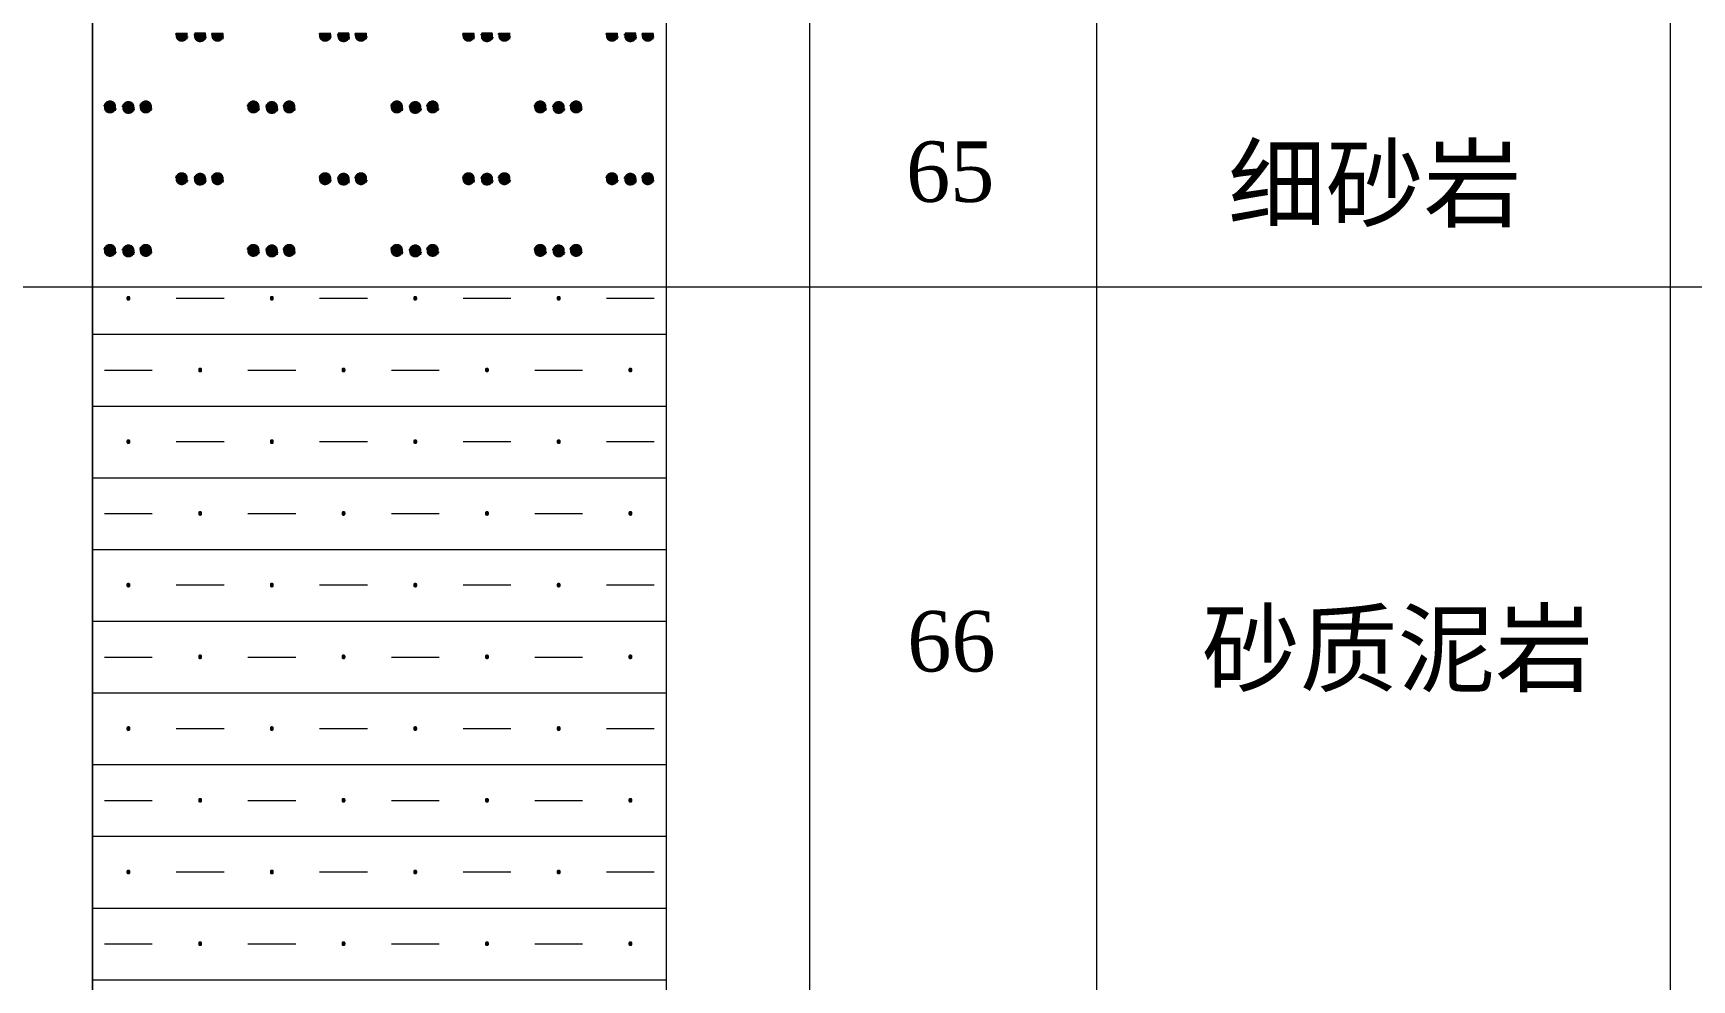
# Model space of a CAD drawing. Header units: inches. Extents: x 19725493 to 19730068, y 4137932 to 4142732.
# Drawn here: x 19725697 to 19725776.7, y 4140524.7 to 4140570.3 of the extents above; entities that cross this region are included whole.
import ezdxf

# ---------------------------------------------------------------- set-up
doc = ezdxf.new("R2010")
doc.units = ezdxf.units.IN
doc.header["$MEASUREMENT"] = 0
doc.layers.get('0').update_dxf_attribs({"lineweight": 0})
doc.styles.add('Times New Roman', font='')
doc.styles.get('Times New Roman').set_extended_font_data('Times New Roman')

msp = doc.modelspace()

# ---------------------------------------------------------------- hatches: boundary and pattern name
at = {"lineweight": 0}
h = msp.add_hatch(dxfattribs=at)
h.set_pattern_fill('细粒砂岩_1_1_1', color=256, scale=1150, style=0, pattern_type=2)
h.set_pattern_definition([(180, (19725702.4084, 4140559.5144), (-8e-16, -6.9), [0.083, -6.817]), (180, (19725702.459, 4140559.526), (-8e-16, -6.9), [0.184, -6.716]), (180, (19725702.488, 4140559.5374), (-8e-16, -6.9), [0.2415, -6.6585]), (180, (19725702.5137, 4140559.549), (-8e-16, -6.9), [0.2935, -6.6065]), (180, (19725702.5286, 4140559.5604), (-8e-16, -6.9), [0.3234, -6.5766]), (180, (19725702.5436, 4140559.572), (-8e-16, -6.9), [0.3533, -6.5467]), (180, (19725702.5585, 4140559.5834), (-8e-16, -6.9), [0.3832, -6.5168]), (180, (19725702.572, 4140559.595), (-8e-16, -6.9), [0.4106, -6.4894]), (180, (19725702.581, 4140559.6064), (-8e-16, -6.9), [0.4283, -6.4717]), (180, (19725702.59, 4140559.618), (-8e-16, -6.9), [0.446, -6.454]), (180, (19725702.599, 4140559.6294), (-8e-16, -6.9), [0.4637, -6.4363]), (180, (19725702.6076, 4140559.641), (-8e-16, -6.9), [0.4814, -6.4186]), (180, (19725702.6165, 4140559.6524), (-8e-16, -6.9), [1e-15, -6.9]), (180, (19725702.6165, 4140559.6524), (-8e-16, -6.9), [0.4991, -6.4009]), (180, (19725702.621, 4140559.664), (-8e-16, -6.9), [0.5083, -6.3917]), (180, (19725702.626, 4140559.6754), (-8e-16, -6.9), [0.5175, -6.3825]), (180, (19725702.63, 4140559.687), (-8e-16, -6.9), [0.5267, -6.3733]), (180, (19725702.635, 4140559.6984), (-8e-16, -6.9), [0.5359, -6.3641]), (180, (19725702.6395, 4140559.71), (-8e-16, -6.9), [0.5451, -6.3549]), (180, (19725702.644, 4140559.7214), (-8e-16, -6.9), [5e-16, -6.9]), (180, (19725702.644, 4140559.7214), (-8e-16, -6.9), [0.5543, -6.3457]), (180, (19725702.646, 4140559.733), (-8e-16, -6.9), [0.5575, -6.3425]), (180, (19725702.647, 4140559.7444), (-8e-16, -6.9), [0.5607, -6.3393]), (180, (19725702.649, 4140559.756), (-8e-16, -6.9), [0.5639, -6.3361]), (180, (19725702.6504, 4140559.7674), (-8e-16, -6.9), [0.567, -6.333]), (180, (19725702.652, 4140559.779), (-8e-16, -6.9), [0.5702, -6.3298]), (180, (19725702.6536, 4140559.7904), (-8e-16, -6.9), [0.5734, -6.3266]), (180, (19725702.6536, 4140559.802), (-8e-16, -6.9), [0.5734, -6.3266]), (180, (19725702.652, 4140559.8134), (-8e-16, -6.9), [0.5702, -6.3298]), (180, (19725702.6504, 4140559.825), (-8e-16, -6.9), [0.567, -6.333]), (180, (19725702.649, 4140559.8364), (-8e-16, -6.9), [0.5639, -6.3361]), (180, (19725702.647, 4140559.848), (-8e-16, -6.9), [0.5607, -6.3393]), (180, (19725702.646, 4140559.8594), (-8e-16, -6.9), [0.5575, -6.3425]), (180, (19725702.644, 4140559.871), (-8e-16, -6.9), [0.5543, -6.3457]), (180, (19725702.09, 4140559.871), (-8e-16, -6.9), [5e-16, -6.9]), (180, (19725702.6395, 4140559.8824), (-8e-16, -6.9), [0.5451, -6.3549]), (180, (19725702.635, 4140559.894), (-8e-16, -6.9), [0.5359, -6.3641]), (180, (19725702.63, 4140559.9054), (-8e-16, -6.9), [0.5267, -6.3733]), (180, (19725702.626, 4140559.917), (-8e-16, -6.9), [0.5175, -6.3825]), (180, (19725702.621, 4140559.9284), (-8e-16, -6.9), [0.5083, -6.3917]), (180, (19725702.6165, 4140559.94), (-8e-16, -6.9), [0.4991, -6.4009]), (180, (19725702.1174, 4140559.94), (-8e-16, -6.9), [0, -6.9]), (180, (19725702.6076, 4140559.9514), (-8e-16, -6.9), [0.4814, -6.4186]), (180, (19725702.599, 4140559.963), (-8e-16, -6.9), [0.4637, -6.4363]), (180, (19725702.59, 4140559.9744), (-8e-16, -6.9), [0.446, -6.454]), (180, (19725702.581, 4140559.986), (-8e-16, -6.9), [0.4283, -6.4717]), (180, (19725702.572, 4140559.9974), (-8e-16, -6.9), [0.4106, -6.4894]), (180, (19725702.5585, 4140560.009), (-8e-16, -6.9), [0.3832, -6.5168]), (180, (19725702.5436, 4140560.0204), (-8e-16, -6.9), [0.3533, -6.5467]), (180, (19725702.5286, 4140560.032), (-8e-16, -6.9), [0.3234, -6.5766]), (180, (19725702.5137, 4140560.0434), (-8e-16, -6.9), [0.2935, -6.6065]), (180, (19725702.488, 4140560.055), (-8e-16, -6.9), [0.2415, -6.6585]), (180, (19725702.459, 4140560.0664), (-8e-16, -6.9), [0.184, -6.716]), (180, (19725702.425, 4140560.0756), (-8e-16, -6.9), [0.1163, -6.7837]), (180, (19725701.571, 4140559.488), (-8e-16, -6.9), [0.083, -6.817]), (180, (19725701.622, 4140559.4994), (-8e-16, -6.9), [0.184, -6.716]), (180, (19725701.6505, 4140559.511), (-8e-16, -6.9), [0.2415, -6.6585]), (180, (19725701.6765, 4140559.5224), (-8e-16, -6.9), [0.2935, -6.6065]), (180, (19725701.6914, 4140559.534), (-8e-16, -6.9), [0.3234, -6.5766]), (180, (19725701.7064, 4140559.5454), (-8e-16, -6.9), [0.3533, -6.5467]), (180, (19725701.721, 4140559.557), (-8e-16, -6.9), [0.3832, -6.5168]), (180, (19725701.735, 4140559.5684), (-8e-16, -6.9), [0.4106, -6.4894]), (180, (19725701.744, 4140559.58), (-8e-16, -6.9), [0.4283, -6.4717]), (180, (19725701.753, 4140559.5914), (-8e-16, -6.9), [0.446, -6.454]), (180, (19725701.7616, 4140559.603), (-8e-16, -6.9), [0.4637, -6.4363]), (180, (19725701.7704, 4140559.6144), (-8e-16, -6.9), [0.4814, -6.4186]), (180, (19725701.779, 4140559.626), (-8e-16, -6.9), [2e-16, -6.9]), (180, (19725701.779, 4140559.626), (-8e-16, -6.9), [0.4991, -6.4009]), (180, (19725701.784, 4140559.6374), (-8e-16, -6.9), [0.5083, -6.3917]), (180, (19725701.7885, 4140559.649), (-8e-16, -6.9), [0.5175, -6.3825]), (180, (19725701.793, 4140559.6604), (-8e-16, -6.9), [0.5267, -6.3733]), (180, (19725701.798, 4140559.672), (-8e-16, -6.9), [0.5359, -6.3641]), (180, (19725701.802, 4140559.6834), (-8e-16, -6.9), [0.5451, -6.3549]), (180, (19725701.807, 4140559.695), (-8e-16, -6.9), [2e-16, -6.9]), (180, (19725701.807, 4140559.695), (-8e-16, -6.9), [0.5543, -6.3457]), (180, (19725701.8085, 4140559.7064), (-8e-16, -6.9), [0.5575, -6.3425]), (180, (19725701.81, 4140559.718), (-8e-16, -6.9), [0.5607, -6.3393]), (180, (19725701.8116, 4140559.7294), (-8e-16, -6.9), [0.5639, -6.3361]), (180, (19725701.813, 4140559.741), (-8e-16, -6.9), [0.567, -6.333]), (180, (19725701.815, 4140559.7524), (-8e-16, -6.9), [0.5702, -6.3298]), (180, (19725701.8164, 4140559.764), (-8e-16, -6.9), [0.5734, -6.3266]), (180, (19725701.8164, 4140559.7754), (-8e-16, -6.9), [0.5734, -6.3266]), (180, (19725701.815, 4140559.787), (-8e-16, -6.9), [0.5702, -6.3298]), (180, (19725701.813, 4140559.7984), (-8e-16, -6.9), [0.567, -6.333]), (180, (19725701.8116, 4140559.81), (-8e-16, -6.9), [0.5639, -6.3361]), (180, (19725701.81, 4140559.8214), (-8e-16, -6.9), [0.5607, -6.3393]), (180, (19725701.8085, 4140559.833), (-8e-16, -6.9), [0.5575, -6.3425]), (180, (19725701.807, 4140559.8444), (-8e-16, -6.9), [0.5543, -6.3457]), (180, (19725701.2526, 4140559.8444), (-8e-16, -6.9), [0, -6.9]), (180, (19725701.802, 4140559.856), (-8e-16, -6.9), [0.5451, -6.3549]), (180, (19725701.798, 4140559.8674), (-8e-16, -6.9), [0.5359, -6.3641]), (180, (19725701.793, 4140559.879), (-8e-16, -6.9), [0.5267, -6.3733]), (180, (19725701.7885, 4140559.8904), (-8e-16, -6.9), [0.5175, -6.3825]), (180, (19725701.784, 4140559.902), (-8e-16, -6.9), [0.5083, -6.3917]), (180, (19725701.779, 4140559.9134), (-8e-16, -6.9), [0.4991, -6.4009]), (180, (19725701.28, 4140559.9134), (-8e-16, -6.9), [5e-16, -6.9]), (180, (19725701.7704, 4140559.925), (-8e-16, -6.9), [0.4814, -6.4186]), (180, (19725701.7616, 4140559.9364), (-8e-16, -6.9), [0.4637, -6.4363]), (180, (19725701.753, 4140559.948), (-8e-16, -6.9), [0.446, -6.454]), (180, (19725701.744, 4140559.9594), (-8e-16, -6.9), [0.4283, -6.4717]), (180, (19725701.735, 4140559.971), (-8e-16, -6.9), [0.4106, -6.4894]), (180, (19725701.721, 4140559.9824), (-8e-16, -6.9), [0.3832, -6.5168]), (180, (19725701.7064, 4140559.994), (-8e-16, -6.9), [0.3533, -6.5467]), (180, (19725701.6914, 4140560.0054), (-8e-16, -6.9), [0.3234, -6.5766]), (180, (19725701.6765, 4140560.017), (-8e-16, -6.9), [0.2935, -6.6065]), (180, (19725701.6505, 4140560.0284), (-8e-16, -6.9), [0.2415, -6.6585]), (180, (19725701.622, 4140560.04), (-8e-16, -6.9), [0.184, -6.716]), (180, (19725701.588, 4140560.049), (-8e-16, -6.9), [0.1163, -6.7837]), (180, (19725700.6846, 4140559.5144), (-8e-16, -6.9), [0.083, -6.817]), (180, (19725700.735, 4140559.526), (-8e-16, -6.9), [0.184, -6.716]), (180, (19725700.764, 4140559.5374), (-8e-16, -6.9), [0.2415, -6.6585]), (180, (19725700.79, 4140559.549), (-8e-16, -6.9), [0.2935, -6.6065]), (180, (19725700.805, 4140559.5604), (-8e-16, -6.9), [0.3234, -6.5766]), (180, (19725700.82, 4140559.572), (-8e-16, -6.9), [0.3533, -6.5467]), (180, (19725700.8347, 4140559.5834), (-8e-16, -6.9), [0.3832, -6.5168]), (180, (19725700.8484, 4140559.595), (-8e-16, -6.9), [0.4106, -6.4894]), (180, (19725700.857, 4140559.6064), (-8e-16, -6.9), [0.4283, -6.4717]), (180, (19725700.866, 4140559.618), (-8e-16, -6.9), [0.446, -6.454]), (180, (19725700.875, 4140559.6294), (-8e-16, -6.9), [0.4637, -6.4363]), (180, (19725700.884, 4140559.641), (-8e-16, -6.9), [0.4814, -6.4186]), (180, (19725700.8926, 4140559.6524), (-8e-16, -6.9), [0, -6.9]), (180, (19725700.8926, 4140559.6524), (-8e-16, -6.9), [0.4991, -6.4009]), (180, (19725700.897, 4140559.664), (-8e-16, -6.9), [0.5083, -6.3917]), (180, (19725700.902, 4140559.6754), (-8e-16, -6.9), [0.5175, -6.3825]), (180, (19725700.9064, 4140559.687), (-8e-16, -6.9), [0.5267, -6.3733]), (180, (19725700.911, 4140559.6984), (-8e-16, -6.9), [0.5359, -6.3641]), (180, (19725700.9156, 4140559.71), (-8e-16, -6.9), [0.5451, -6.3549]), (180, (19725700.92, 4140559.7214), (-8e-16, -6.9), [4e-16, -6.9]), (180, (19725700.92, 4140559.7214), (-8e-16, -6.9), [0.5543, -6.3457]), (180, (19725700.922, 4140559.733), (-8e-16, -6.9), [0.5575, -6.3425]), (180, (19725700.9234, 4140559.7444), (-8e-16, -6.9), [0.5607, -6.3393]), (180, (19725700.925, 4140559.756), (-8e-16, -6.9), [0.5639, -6.3361]), (180, (19725700.9266, 4140559.7674), (-8e-16, -6.9), [0.567, -6.333]), (180, (19725700.928, 4140559.779), (-8e-16, -6.9), [0.5702, -6.3298]), (180, (19725700.93, 4140559.7904), (-8e-16, -6.9), [0.5734, -6.3266]), (180, (19725700.93, 4140559.802), (-8e-16, -6.9), [0.5734, -6.3266]), (180, (19725700.928, 4140559.8134), (-8e-16, -6.9), [0.5702, -6.3298]), (180, (19725700.9266, 4140559.825), (-8e-16, -6.9), [0.567, -6.333]), (180, (19725700.925, 4140559.8364), (-8e-16, -6.9), [0.5639, -6.3361]), (180, (19725700.9234, 4140559.848), (-8e-16, -6.9), [0.5607, -6.3393]), (180, (19725700.922, 4140559.8594), (-8e-16, -6.9), [0.5575, -6.3425]), (180, (19725700.92, 4140559.871), (-8e-16, -6.9), [0.5543, -6.3457]), (180, (19725700.366, 4140559.871), (-8e-16, -6.9), [3e-16, -6.9]), (180, (19725700.9156, 4140559.8824), (-8e-16, -6.9), [0.5451, -6.3549]), (180, (19725700.911, 4140559.894), (-8e-16, -6.9), [0.5359, -6.3641]), (180, (19725700.9064, 4140559.9054), (-8e-16, -6.9), [0.5267, -6.3733]), (180, (19725700.902, 4140559.917), (-8e-16, -6.9), [0.5175, -6.3825]), (180, (19725700.897, 4140559.9284), (-8e-16, -6.9), [0.5083, -6.3917]), (180, (19725700.8926, 4140559.94), (-8e-16, -6.9), [0.4991, -6.4009]), (180, (19725700.3935, 4140559.94), (-8e-16, -6.9), [4e-16, -6.9]), (180, (19725700.884, 4140559.9514), (-8e-16, -6.9), [0.4814, -6.4186]), (180, (19725700.875, 4140559.963), (-8e-16, -6.9), [0.4637, -6.4363]), (180, (19725700.866, 4140559.9744), (-8e-16, -6.9), [0.446, -6.454]), (180, (19725700.857, 4140559.986), (-8e-16, -6.9), [0.4283, -6.4717]), (180, (19725700.8484, 4140559.9974), (-8e-16, -6.9), [0.4106, -6.4894]), (180, (19725700.8347, 4140560.009), (-8e-16, -6.9), [0.3832, -6.5168]), (180, (19725700.82, 4140560.0204), (-8e-16, -6.9), [0.3533, -6.5467]), (180, (19725700.805, 4140560.032), (-8e-16, -6.9), [0.3234, -6.5766]), (180, (19725700.79, 4140560.0434), (-8e-16, -6.9), [0.2935, -6.6065]), (180, (19725700.764, 4140560.055), (-8e-16, -6.9), [0.2415, -6.6585]), (180, (19725700.735, 4140560.0664), (-8e-16, -6.9), [0.184, -6.716]), (180, (19725700.701, 4140560.0756), (-8e-16, -6.9), [0.1163, -6.7837]), (180, (19725698.9584, 4140556.0644), (-8e-16, -6.9), [0.083, -6.817]), (180, (19725699.009, 4140556.076), (-8e-16, -6.9), [0.184, -6.716]), (180, (19725699.038, 4140556.0874), (-8e-16, -6.9), [0.2415, -6.6585]), (180, (19725699.0637, 4140556.099), (-8e-16, -6.9), [0.2935, -6.6065]), (180, (19725699.0786, 4140556.1104), (-8e-16, -6.9), [0.3234, -6.5766]), (180, (19725699.0936, 4140556.122), (-8e-16, -6.9), [0.3533, -6.5467]), (180, (19725699.1085, 4140556.1334), (-8e-16, -6.9), [0.3832, -6.5168]), (180, (19725699.122, 4140556.145), (-8e-16, -6.9), [0.4106, -6.4894]), (180, (19725699.131, 4140556.1564), (-8e-16, -6.9), [0.4283, -6.4717]), (180, (19725699.14, 4140556.168), (-8e-16, -6.9), [0.446, -6.454]), (180, (19725699.149, 4140556.1794), (-8e-16, -6.9), [0.4637, -6.4363]), (180, (19725699.1576, 4140556.191), (-8e-16, -6.9), [0.4814, -6.4186]), (180, (19725699.1665, 4140556.2024), (-8e-16, -6.9), [1e-16, -6.9]), (180, (19725699.1665, 4140556.2024), (-8e-16, -6.9), [0.4991, -6.4009]), (180, (19725699.171, 4140556.214), (-8e-16, -6.9), [0.5083, -6.3917]), (180, (19725699.176, 4140556.2254), (-8e-16, -6.9), [0.5175, -6.3825]), (180, (19725699.18, 4140556.237), (-8e-16, -6.9), [0.5267, -6.3733]), (180, (19725699.185, 4140556.2484), (-8e-16, -6.9), [0.5359, -6.3641]), (180, (19725699.1895, 4140556.26), (-8e-16, -6.9), [0.5451, -6.3549]), (180, (19725699.194, 4140556.2714), (-8e-16, -6.9), [0, -6.9]), (180, (19725699.194, 4140556.2714), (-8e-16, -6.9), [0.5543, -6.3457]), (180, (19725699.196, 4140556.283), (-8e-16, -6.9), [0.5575, -6.3425]), (180, (19725699.197, 4140556.2944), (-8e-16, -6.9), [0.5607, -6.3393]), (180, (19725699.199, 4140556.306), (-8e-16, -6.9), [0.5639, -6.3361]), (180, (19725699.2004, 4140556.3174), (-8e-16, -6.9), [0.567, -6.333]), (180, (19725699.202, 4140556.329), (-8e-16, -6.9), [0.5702, -6.3298]), (180, (19725699.2036, 4140556.3404), (-8e-16, -6.9), [0.5734, -6.3266]), (180, (19725699.2036, 4140556.352), (-8e-16, -6.9), [0.5734, -6.3266]), (180, (19725699.202, 4140556.3634), (-8e-16, -6.9), [0.5702, -6.3298]), (180, (19725699.2004, 4140556.375), (-8e-16, -6.9), [0.567, -6.333]), (180, (19725699.199, 4140556.3864), (-8e-16, -6.9), [0.5639, -6.3361]), (180, (19725699.197, 4140556.398), (-8e-16, -6.9), [0.5607, -6.3393]), (180, (19725699.196, 4140556.4094), (-8e-16, -6.9), [0.5575, -6.3425]), (180, (19725699.194, 4140556.421), (-8e-16, -6.9), [0.5543, -6.3457]), (180, (19725698.64, 4140556.421), (-8e-16, -6.9), [2e-16, -6.9]), (180, (19725699.1895, 4140556.4324), (-8e-16, -6.9), [0.5451, -6.3549]), (180, (19725699.185, 4140556.444), (-8e-16, -6.9), [0.5359, -6.3641]), (180, (19725699.18, 4140556.4554), (-8e-16, -6.9), [0.5267, -6.3733]), (180, (19725699.176, 4140556.467), (-8e-16, -6.9), [0.5175, -6.3825]), (180, (19725699.171, 4140556.4784), (-8e-16, -6.9), [0.5083, -6.3917]), (180, (19725699.1665, 4140556.49), (-8e-16, -6.9), [0.4991, -6.4009]), (180, (19725698.6674, 4140556.49), (-8e-16, -6.9), [5e-16, -6.9]), (180, (19725699.1576, 4140556.5014), (-8e-16, -6.9), [0.4814, -6.4186]), (180, (19725699.149, 4140556.513), (-8e-16, -6.9), [0.4637, -6.4363]), (180, (19725699.14, 4140556.5244), (-8e-16, -6.9), [0.446, -6.454]), (180, (19725699.131, 4140556.536), (-8e-16, -6.9), [0.4283, -6.4717]), (180, (19725699.122, 4140556.5474), (-8e-16, -6.9), [0.4106, -6.4894]), (180, (19725699.1085, 4140556.559), (-8e-16, -6.9), [0.3832, -6.5168]), (180, (19725699.0936, 4140556.5704), (-8e-16, -6.9), [0.3533, -6.5467]), (180, (19725699.0786, 4140556.582), (-8e-16, -6.9), [0.3234, -6.5766]), (180, (19725699.0637, 4140556.5934), (-8e-16, -6.9), [0.2935, -6.6065]), (180, (19725699.038, 4140556.605), (-8e-16, -6.9), [0.2415, -6.6585]), (180, (19725699.009, 4140556.6164), (-8e-16, -6.9), [0.184, -6.716]), (180, (19725698.975, 4140556.6256), (-8e-16, -6.9), [0.1163, -6.7837]), (180, (19725698.121, 4140556.038), (-8e-16, -6.9), [0.083, -6.817]), (180, (19725698.172, 4140556.0494), (-8e-16, -6.9), [0.184, -6.716]), (180, (19725698.2005, 4140556.061), (-8e-16, -6.9), [0.2415, -6.6585]), (180, (19725698.2265, 4140556.0724), (-8e-16, -6.9), [0.2935, -6.6065]), (180, (19725698.2414, 4140556.084), (-8e-16, -6.9), [0.3234, -6.5766]), (180, (19725698.2564, 4140556.0954), (-8e-16, -6.9), [0.3533, -6.5467]), (180, (19725698.271, 4140556.107), (-8e-16, -6.9), [0.3832, -6.5168]), (180, (19725698.285, 4140556.1184), (-8e-16, -6.9), [0.4106, -6.4894]), (180, (19725698.294, 4140556.13), (-8e-16, -6.9), [0.4283, -6.4717]), (180, (19725698.303, 4140556.1414), (-8e-16, -6.9), [0.446, -6.454]), (180, (19725698.3116, 4140556.153), (-8e-16, -6.9), [0.4637, -6.4363]), (180, (19725698.3204, 4140556.1644), (-8e-16, -6.9), [0.4814, -6.4186]), (180, (19725698.329, 4140556.176), (-8e-16, -6.9), [0, -6.9]), (180, (19725698.329, 4140556.176), (-8e-16, -6.9), [0.4991, -6.4009]), (180, (19725698.334, 4140556.1874), (-8e-16, -6.9), [0.5083, -6.3917]), (180, (19725698.3385, 4140556.199), (-8e-16, -6.9), [0.5175, -6.3825]), (180, (19725698.343, 4140556.2104), (-8e-16, -6.9), [0.5267, -6.3733]), (180, (19725698.348, 4140556.222), (-8e-16, -6.9), [0.5359, -6.3641]), (180, (19725698.352, 4140556.2334), (-8e-16, -6.9), [0.5451, -6.3549]), (180, (19725698.357, 4140556.245), (-8e-16, -6.9), [2e-16, -6.9]), (180, (19725698.357, 4140556.245), (-8e-16, -6.9), [0.5543, -6.3457]), (180, (19725698.3585, 4140556.2564), (-8e-16, -6.9), [0.5575, -6.3425]), (180, (19725698.36, 4140556.268), (-8e-16, -6.9), [0.5607, -6.3393]), (180, (19725698.3616, 4140556.2794), (-8e-16, -6.9), [0.5639, -6.3361]), (180, (19725698.363, 4140556.291), (-8e-16, -6.9), [0.567, -6.333]), (180, (19725698.365, 4140556.3024), (-8e-16, -6.9), [0.5702, -6.3298]), (180, (19725698.3664, 4140556.314), (-8e-16, -6.9), [0.5734, -6.3266]), (180, (19725698.3664, 4140556.3254), (-8e-16, -6.9), [0.5734, -6.3266]), (180, (19725698.365, 4140556.337), (-8e-16, -6.9), [0.5702, -6.3298]), (180, (19725698.363, 4140556.3484), (-8e-16, -6.9), [0.567, -6.333]), (180, (19725698.3616, 4140556.36), (-8e-16, -6.9), [0.5639, -6.3361]), (180, (19725698.36, 4140556.3714), (-8e-16, -6.9), [0.5607, -6.3393]), (180, (19725698.3585, 4140556.383), (-8e-16, -6.9), [0.5575, -6.3425]), (180, (19725698.357, 4140556.3944), (-8e-16, -6.9), [0.5543, -6.3457]), (180, (19725697.8026, 4140556.3944), (-8e-16, -6.9), [2e-16, -6.9]), (180, (19725698.352, 4140556.406), (-8e-16, -6.9), [0.5451, -6.3549]), (180, (19725698.348, 4140556.4174), (-8e-16, -6.9), [0.5359, -6.3641]), (180, (19725698.343, 4140556.429), (-8e-16, -6.9), [0.5267, -6.3733]), (180, (19725698.3385, 4140556.4404), (-8e-16, -6.9), [0.5175, -6.3825]), (180, (19725698.334, 4140556.452), (-8e-16, -6.9), [0.5083, -6.3917]), (180, (19725698.329, 4140556.4634), (-8e-16, -6.9), [0.4991, -6.4009]), (180, (19725697.83, 4140556.4634), (-8e-16, -6.9), [2e-16, -6.9]), (180, (19725698.3204, 4140556.475), (-8e-16, -6.9), [0.4814, -6.4186]), (180, (19725698.3116, 4140556.4864), (-8e-16, -6.9), [0.4637, -6.4363]), (180, (19725698.303, 4140556.498), (-8e-16, -6.9), [0.446, -6.454]), (180, (19725698.294, 4140556.5094), (-8e-16, -6.9), [0.4283, -6.4717]), (180, (19725698.285, 4140556.521), (-8e-16, -6.9), [0.4106, -6.4894]), (180, (19725698.271, 4140556.5324), (-8e-16, -6.9), [0.3832, -6.5168]), (180, (19725698.2564, 4140556.544), (-8e-16, -6.9), [0.3533, -6.5467]), (180, (19725698.2414, 4140556.5554), (-8e-16, -6.9), [0.3234, -6.5766]), (180, (19725698.2265, 4140556.567), (-8e-16, -6.9), [0.2935, -6.6065]), (180, (19725698.2005, 4140556.5784), (-8e-16, -6.9), [0.2415, -6.6585]), (180, (19725698.172, 4140556.59), (-8e-16, -6.9), [0.184, -6.716]), (180, (19725698.138, 4140556.599), (-8e-16, -6.9), [0.1163, -6.7837]), (180, (19725697.2346, 4140556.0644), (-8e-16, -6.9), [0.083, -6.817]), (180, (19725697.285, 4140556.076), (-8e-16, -6.9), [0.184, -6.716]), (180, (19725697.314, 4140556.0874), (-8e-16, -6.9), [0.2415, -6.6585]), (180, (19725697.34, 4140556.099), (-8e-16, -6.9), [0.2935, -6.6065]), (180, (19725697.355, 4140556.1104), (-8e-16, -6.9), [0.3234, -6.5766]), (180, (19725697.37, 4140556.122), (-8e-16, -6.9), [0.3533, -6.5467]), (180, (19725697.3847, 4140556.1334), (-8e-16, -6.9), [0.3832, -6.5168]), (180, (19725697.3984, 4140556.145), (-8e-16, -6.9), [0.4106, -6.4894]), (180, (19725697.407, 4140556.1564), (-8e-16, -6.9), [0.4283, -6.4717]), (180, (19725697.416, 4140556.168), (-8e-16, -6.9), [0.446, -6.454]), (180, (19725697.425, 4140556.1794), (-8e-16, -6.9), [0.4637, -6.4363]), (180, (19725697.434, 4140556.191), (-8e-16, -6.9), [0.4814, -6.4186]), (180, (19725697.4426, 4140556.2024), (-8e-16, -6.9), [2e-16, -6.9]), (180, (19725697.4426, 4140556.2024), (-8e-16, -6.9), [0.4991, -6.4009]), (180, (19725697.447, 4140556.214), (-8e-16, -6.9), [0.5083, -6.3917]), (180, (19725697.452, 4140556.2254), (-8e-16, -6.9), [0.5175, -6.3825]), (180, (19725697.4564, 4140556.237), (-8e-16, -6.9), [0.5267, -6.3733]), (180, (19725697.461, 4140556.2484), (-8e-16, -6.9), [0.5359, -6.3641]), (180, (19725697.4656, 4140556.26), (-8e-16, -6.9), [0.5451, -6.3549]), (180, (19725697.47, 4140556.2714), (-8e-16, -6.9), [0, -6.9]), (180, (19725697.47, 4140556.2714), (-8e-16, -6.9), [0.5543, -6.3457]), (180, (19725697.472, 4140556.283), (-8e-16, -6.9), [0.5575, -6.3425]), (180, (19725697.4734, 4140556.2944), (-8e-16, -6.9), [0.5607, -6.3393]), (180, (19725697.475, 4140556.306), (-8e-16, -6.9), [0.5639, -6.3361]), (180, (19725697.4766, 4140556.3174), (-8e-16, -6.9), [0.567, -6.333]), (180, (19725697.478, 4140556.329), (-8e-16, -6.9), [0.5702, -6.3298]), (180, (19725697.48, 4140556.3404), (-8e-16, -6.9), [0.5734, -6.3266]), (180, (19725697.48, 4140556.352), (-8e-16, -6.9), [0.5734, -6.3266]), (180, (19725697.478, 4140556.3634), (-8e-16, -6.9), [0.5702, -6.3298]), (180, (19725697.4766, 4140556.375), (-8e-16, -6.9), [0.567, -6.333]), (180, (19725697.475, 4140556.3864), (-8e-16, -6.9), [0.5639, -6.3361]), (180, (19725697.4734, 4140556.398), (-8e-16, -6.9), [0.5607, -6.3393]), (180, (19725697.472, 4140556.4094), (-8e-16, -6.9), [0.5575, -6.3425]), (180, (19725697.47, 4140556.421), (-8e-16, -6.9), [0.5543, -6.3457]), (180, (19725696.916, 4140556.421), (-8e-16, -6.9), [0, -6.9]), (180, (19725697.4656, 4140556.4324), (-8e-16, -6.9), [0.5451, -6.3549]), (180, (19725697.461, 4140556.444), (-8e-16, -6.9), [0.5359, -6.3641]), (180, (19725697.4564, 4140556.4554), (-8e-16, -6.9), [0.5267, -6.3733]), (180, (19725697.452, 4140556.467), (-8e-16, -6.9), [0.5175, -6.3825]), (180, (19725697.447, 4140556.4784), (-8e-16, -6.9), [0.5083, -6.3917]), (180, (19725697.4426, 4140556.49), (-8e-16, -6.9), [0.4991, -6.4009]), (180, (19725696.9435, 4140556.49), (-8e-16, -6.9), [5e-16, -6.9]), (180, (19725697.434, 4140556.5014), (-8e-16, -6.9), [0.4814, -6.4186]), (180, (19725697.425, 4140556.513), (-8e-16, -6.9), [0.4637, -6.4363]), (180, (19725697.416, 4140556.5244), (-8e-16, -6.9), [0.446, -6.454]), (180, (19725697.407, 4140556.536), (-8e-16, -6.9), [0.4283, -6.4717]), (180, (19725697.3984, 4140556.5474), (-8e-16, -6.9), [0.4106, -6.4894]), (180, (19725697.3847, 4140556.559), (-8e-16, -6.9), [0.3832, -6.5168]), (180, (19725697.37, 4140556.5704), (-8e-16, -6.9), [0.3533, -6.5467]), (180, (19725697.355, 4140556.582), (-8e-16, -6.9), [0.3234, -6.5766]), (180, (19725697.34, 4140556.5934), (-8e-16, -6.9), [0.2935, -6.6065]), (180, (19725697.314, 4140556.605), (-8e-16, -6.9), [0.2415, -6.6585]), (180, (19725697.285, 4140556.6164), (-8e-16, -6.9), [0.184, -6.716]), (180, (19725697.251, 4140556.6256), (-8e-16, -6.9), [0.1163, -6.7837])])
h.paths.add_polyline_path([(19725727.405, 4140558.045), (19725727.405, 4140570.258), (19725699.805, 4140570.258), (19725699.805, 4140558.045)], flags=17)
h = msp.add_hatch(dxfattribs=at)
h.set_pattern_fill('砂质泥岩_1_1_1', color=256, scale=1150, style=0, pattern_type=2)
h.set_pattern_definition([(180, (19725699.23, 4140522.9927), (-8e-16, -6.9), [2.3, -4.6]), (0, (19725700.38, 4140526.4427), (0, 6.9), [2.3, -4.6]), (0, (19725696.355, 4140524.7177), (0, 6.9), []), (0, (19725696.355, 4140521.2677), (0, 6.9), []), (180, (19725698.0906, 4140526.358), (-8e-16, -6.9), [0.02185, -6.87815]), (180, (19725698.106, 4140526.3616), (-8e-16, -6.9), [0.0528, -6.8472]), (180, (19725698.115, 4140526.365), (-8e-16, -6.9), [0.0711, -6.8289]), (180, (19725698.123, 4140526.3685), (-8e-16, -6.9), [0.0877, -6.8123]), (180, (19725698.1276, 4140526.372), (-8e-16, -6.9), [0.09665, -6.80335]), (180, (19725698.132, 4140526.3754), (-8e-16, -6.9), [0.1056, -6.7944]), (180, (19725698.137, 4140526.379), (-8e-16, -6.9), [0.1145, -6.7855]), (180, (19725698.141, 4140526.382), (-8e-16, -6.9), [0.1228, -6.7772]), (180, (19725698.144, 4140526.386), (-8e-16, -6.9), [0.1281, -6.7719]), (180, (19725698.1466, 4140526.389), (-8e-16, -6.9), [0.1335, -6.7665]), (180, (19725698.1494, 4140526.3926), (-8e-16, -6.9), [0.1388, -6.7612]), (180, (19725698.152, 4140526.396), (-8e-16, -6.9), [0.1442, -6.7558]), (180, (19725698.155, 4140526.3995), (-8e-16, -6.9), [0.1493, -6.7507]), (180, (19725698.156, 4140526.403), (-8e-16, -6.9), [0.1521, -6.7479]), (180, (19725698.157, 4140526.4064), (-8e-16, -6.9), [0.1547, -6.7453]), (180, (19725698.1585, 4140526.41), (-8e-16, -6.9), [0.1573, -6.7427]), (180, (19725698.16, 4140526.413), (-8e-16, -6.9), [0.1599, -6.7401]), (180, (19725698.161, 4140526.417), (-8e-16, -6.9), [0.16255, -6.73745]), (180, (19725698.162, 4140526.42), (-8e-16, -6.9), [0.1652, -6.7348]), (180, (19725698.163, 4140526.424), (-8e-16, -6.9), [0.1665, -6.7335]), (180, (19725698.1635, 4140526.427), (-8e-16, -6.9), [0.1676, -6.7324]), (180, (19725698.164, 4140526.4306), (-8e-16, -6.9), [0.1687, -6.7313]), (180, (19725698.1646, 4140526.434), (-8e-16, -6.9), [0.1698, -6.7302]), (180, (19725698.165, 4140526.4375), (-8e-16, -6.9), [0.1709, -6.7291]), (180, (19725698.166, 4140526.441), (-8e-16, -6.9), [0.172, -6.728]), (180, (19725698.166, 4140526.4444), (-8e-16, -6.9), [0.172, -6.728]), (180, (19725698.165, 4140526.448), (-8e-16, -6.9), [0.1709, -6.7291]), (180, (19725698.1646, 4140526.451), (-8e-16, -6.9), [0.1698, -6.7302]), (180, (19725698.164, 4140526.455), (-8e-16, -6.9), [0.1687, -6.7313]), (180, (19725698.1635, 4140526.458), (-8e-16, -6.9), [0.1676, -6.7324]), (180, (19725698.163, 4140526.4616), (-8e-16, -6.9), [0.1665, -6.7335]), (180, (19725698.162, 4140526.465), (-8e-16, -6.9), [0.1652, -6.7348]), (180, (19725698.161, 4140526.4685), (-8e-16, -6.9), [0.16255, -6.73745]), (180, (19725698.1596, 4140526.472), (-8e-16, -6.9), [0.1599, -6.7401]), (180, (19725698.158, 4140526.4754), (-8e-16, -6.9), [0.1573, -6.7427]), (180, (19725698.157, 4140526.479), (-8e-16, -6.9), [0.1547, -6.7453]), (180, (19725698.1556, 4140526.482), (-8e-16, -6.9), [0.1521, -6.7479]), (180, (19725698.154, 4140526.486), (-8e-16, -6.9), [0.1493, -6.7507]), (180, (19725698.1514, 4140526.489), (-8e-16, -6.9), [0.1442, -6.7558]), (180, (19725698.149, 4140526.493), (-8e-16, -6.9), [0.1388, -6.7612]), (180, (19725698.146, 4140526.496), (-8e-16, -6.9), [0.1335, -6.7665]), (180, (19725698.144, 4140526.4996), (-8e-16, -6.9), [0.1281, -6.7719]), (180, (19725698.141, 4140526.503), (-8e-16, -6.9), [0.1228, -6.7772]), (180, (19725698.137, 4140526.5065), (-8e-16, -6.9), [0.1145, -6.7855]), (180, (19725698.133, 4140526.51), (-8e-16, -6.9), [0.1056, -6.7944]), (180, (19725698.1284, 4140526.5134), (-8e-16, -6.9), [0.09665, -6.80335]), (180, (19725698.124, 4140526.517), (-8e-16, -6.9), [0.0877, -6.8123]), (180, (19725698.1156, 4140526.52), (-8e-16, -6.9), [0.0711, -6.8289]), (180, (19725698.106, 4140526.524), (-8e-16, -6.9), [0.0528, -6.8472]), (180, (19725698.095, 4140526.5265), (-8e-16, -6.9), [0.0306, -6.8694]), (180, (19725701.5406, 4140522.908), (-8e-16, -6.9), [0.02185, -6.87815]), (180, (19725701.556, 4140522.9116), (-8e-16, -6.9), [0.0528, -6.8472]), (180, (19725701.565, 4140522.915), (-8e-16, -6.9), [0.0711, -6.8289]), (180, (19725701.573, 4140522.9185), (-8e-16, -6.9), [0.0877, -6.8123]), (180, (19725701.5776, 4140522.922), (-8e-16, -6.9), [0.09665, -6.80335]), (180, (19725701.582, 4140522.9254), (-8e-16, -6.9), [0.1056, -6.7944]), (180, (19725701.587, 4140522.929), (-8e-16, -6.9), [0.1145, -6.7855]), (180, (19725701.591, 4140522.932), (-8e-16, -6.9), [0.1228, -6.7772]), (180, (19725701.594, 4140522.936), (-8e-16, -6.9), [0.1281, -6.7719]), (180, (19725701.5966, 4140522.939), (-8e-16, -6.9), [0.1335, -6.7665]), (180, (19725701.5994, 4140522.9426), (-8e-16, -6.9), [0.1388, -6.7612]), (180, (19725701.602, 4140522.946), (-8e-16, -6.9), [0.1442, -6.7558]), (180, (19725701.605, 4140522.9495), (-8e-16, -6.9), [0.1493, -6.7507]), (180, (19725701.606, 4140522.953), (-8e-16, -6.9), [0.1521, -6.7479]), (180, (19725701.607, 4140522.9564), (-8e-16, -6.9), [0.1547, -6.7453]), (180, (19725701.6085, 4140522.96), (-8e-16, -6.9), [0.1573, -6.7427]), (180, (19725701.61, 4140522.963), (-8e-16, -6.9), [0.1599, -6.7401]), (180, (19725701.611, 4140522.967), (-8e-16, -6.9), [0.16255, -6.73745]), (180, (19725701.612, 4140522.97), (-8e-16, -6.9), [0.1652, -6.7348]), (180, (19725701.613, 4140522.974), (-8e-16, -6.9), [0.1665, -6.7335]), (180, (19725701.6135, 4140522.977), (-8e-16, -6.9), [0.1676, -6.7324]), (180, (19725701.614, 4140522.9806), (-8e-16, -6.9), [0.1687, -6.7313]), (180, (19725701.6146, 4140522.984), (-8e-16, -6.9), [0.1698, -6.7302]), (180, (19725701.615, 4140522.9875), (-8e-16, -6.9), [0.1709, -6.7291]), (180, (19725701.616, 4140522.991), (-8e-16, -6.9), [0.172, -6.728]), (180, (19725701.616, 4140522.9944), (-8e-16, -6.9), [0.172, -6.728]), (180, (19725701.615, 4140522.998), (-8e-16, -6.9), [0.1709, -6.7291]), (180, (19725701.6146, 4140523.001), (-8e-16, -6.9), [0.1698, -6.7302]), (180, (19725701.614, 4140523.005), (-8e-16, -6.9), [0.1687, -6.7313]), (180, (19725701.6135, 4140523.008), (-8e-16, -6.9), [0.1676, -6.7324]), (180, (19725701.613, 4140523.0116), (-8e-16, -6.9), [0.1665, -6.7335]), (180, (19725701.612, 4140523.015), (-8e-16, -6.9), [0.1652, -6.7348]), (180, (19725701.611, 4140523.0185), (-8e-16, -6.9), [0.16255, -6.73745]), (180, (19725701.6096, 4140523.022), (-8e-16, -6.9), [0.1599, -6.7401]), (180, (19725701.608, 4140523.0254), (-8e-16, -6.9), [0.1573, -6.7427]), (180, (19725701.607, 4140523.029), (-8e-16, -6.9), [0.1547, -6.7453]), (180, (19725701.6056, 4140523.032), (-8e-16, -6.9), [0.1521, -6.7479]), (180, (19725701.604, 4140523.036), (-8e-16, -6.9), [0.1493, -6.7507]), (180, (19725701.6014, 4140523.039), (-8e-16, -6.9), [0.1442, -6.7558]), (180, (19725701.599, 4140523.043), (-8e-16, -6.9), [0.1388, -6.7612]), (180, (19725701.596, 4140523.046), (-8e-16, -6.9), [0.1335, -6.7665]), (180, (19725701.594, 4140523.0496), (-8e-16, -6.9), [0.1281, -6.7719]), (180, (19725701.591, 4140523.053), (-8e-16, -6.9), [0.1228, -6.7772]), (180, (19725701.587, 4140523.0565), (-8e-16, -6.9), [0.1145, -6.7855]), (180, (19725701.583, 4140523.06), (-8e-16, -6.9), [0.1056, -6.7944]), (180, (19725701.5784, 4140523.0634), (-8e-16, -6.9), [0.09665, -6.80335]), (180, (19725701.574, 4140523.067), (-8e-16, -6.9), [0.0877, -6.8123]), (180, (19725701.5656, 4140523.07), (-8e-16, -6.9), [0.0711, -6.8289]), (180, (19725701.556, 4140523.074), (-8e-16, -6.9), [0.0528, -6.8472]), (180, (19725701.545, 4140523.0765), (-8e-16, -6.9), [0.0306, -6.8694])])
h.paths.add_polyline_path([(19725727.405, 4140524.718), (19725727.405, 4140558.045), (19725699.805, 4140558.045), (19725699.805, 4140524.718)], flags=17)

# ---------------------------------------------------------------- linework, layer by layer
at = {"color": 7}
msp.add_line((19725975.805, 4140558.045), (19725617.158, 4140558.045), dxfattribs=at)
at = {"color": 7, "linetype": 'Continuous', "lineweight": 0, "flags": 128}
for points in [[(19725699.805, 4140690.577), (19725699.805, 4140377.541)], [(19725699.805, 4140056.723), (19725699.805, 4140690.577)], [(19725727.405, 4140690.577), (19725727.405, 4140056.723)], [(19725734.305, 4140690.577), (19725734.305, 4140056.723)], [(19725748.105, 4140690.577), (19725748.105, 4140056.723)], [(19725775.705, 4140690.577), (19725775.705, 4140056.723)]]:
    msp.add_lwpolyline(points, dxfattribs=at)

# ---------------------------------------------------------------- texts
at = {"color": 7, "style": 'Times New Roman', "width": 0.966}
for s, p in [('65', (19725738.948, 4140562.144)), ('66', (19725739.005, 4140539.552))]:
    msp.add_text(s, height=2.9104, dxfattribs=at).set_placement(p)
at = {"color": 7, "style": 'Times New Roman'}
for s, p in [('细砂岩', (19725754.437, 4140561.293)), ('砂质泥岩', (19725753.182, 4140538.929))]:
    msp.add_text(s, height=3.45, dxfattribs=at).set_placement(p)

doc.saveas('drawing.dxf')
